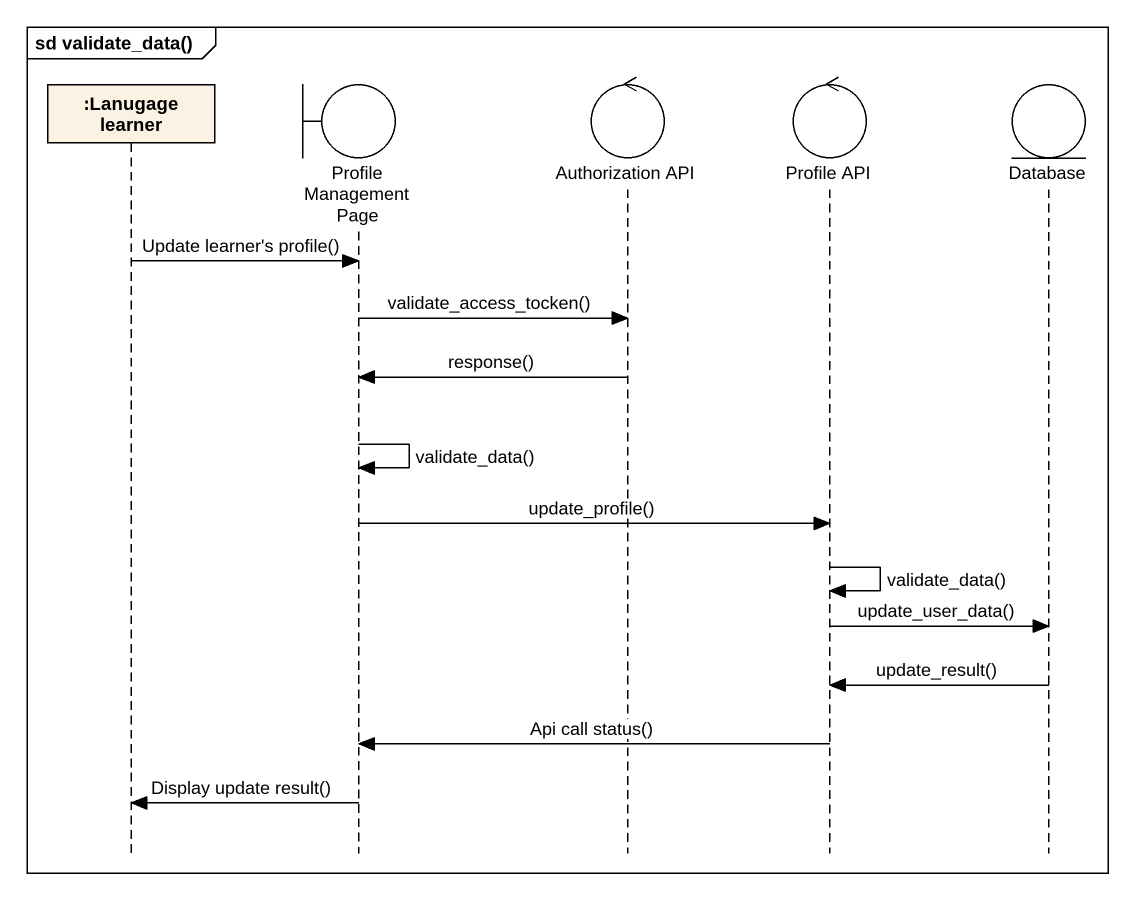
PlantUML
@startuml
mainframe sd validate_data()
hide footbox
participant ":Lanugage learner" as Lanugage_learner
boundary "Profile Management Page" as Profile_Management_Page
control "Authorization API" as Authorization_API
control "Profile API" as Profile_API
entity "Database" as Database_

Lanugage_learner -> Profile_Management_Page : Update learner's profile()
Profile_Management_Page -> Authorization_API : validate_access_tocken()
Authorization_API -> Profile_Management_Page : response()
Profile_Management_Page -> Profile_Management_Page : validate_data()
Profile_Management_Page -> Profile_API : update_profile()
Profile_API -> Profile_API : validate_data()
Profile_API -> Database_ : update_user_data()
Database_ -> Profile_API : update_result()
Profile_API -> Profile_Management_Page : Api call status()
Profile_Management_Page -> Lanugage_learner : Display update result()
@enduml
